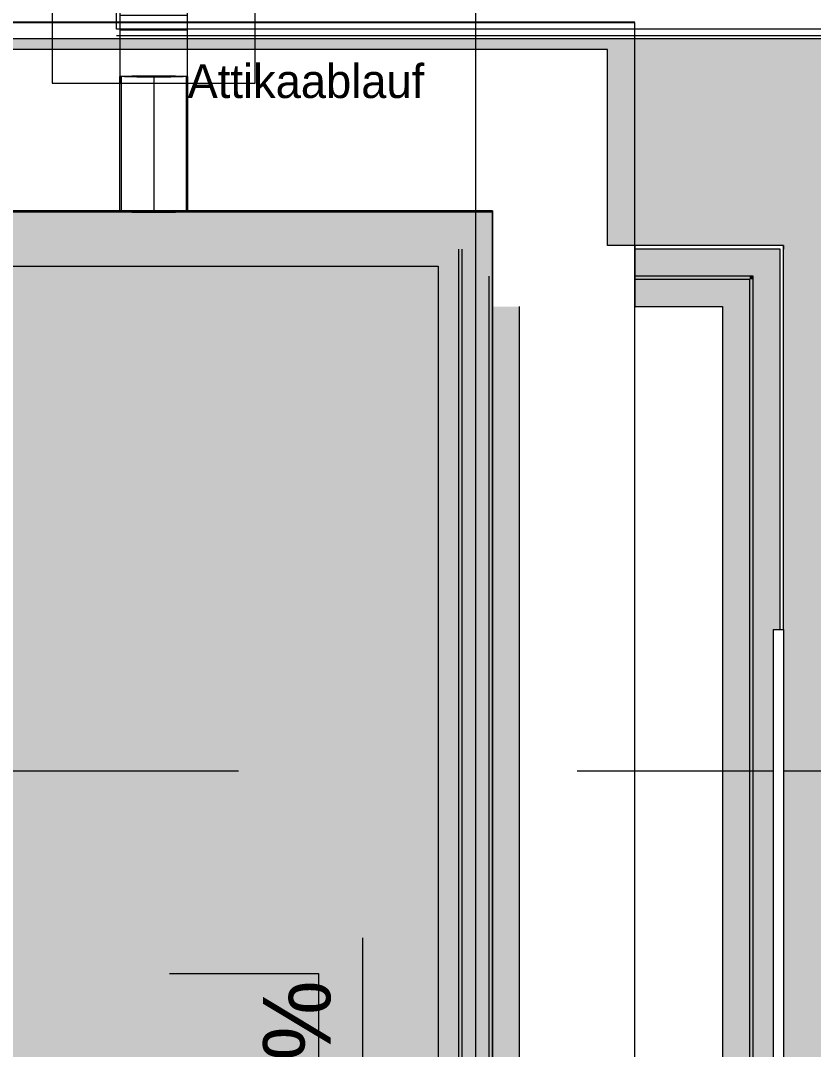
# Model space of a CAD drawing. Header units: metres. Extents: x -4 to 206, y -18 to 45.
# Drawn here: x 35.628 to 36.799, y -2.776 to -1.256 of the extents above; entities that cross this region are included whole.
import ezdxf

# ---------------------------------------------------------------- set-up
doc = ezdxf.new("R2010")
doc.units = ezdxf.units.M
doc.header["$MEASUREMENT"] = 0
doc.set_wipeout_variables(frame=1)
for name, pattern in [('Achse', [0.004, 0.002, -0.001, 0, -0.001]), ('Schnittlinie', [0.006, 0.003, -0.0015, 0, -0.0015]), ('Untersicht', [0.001, 0.0005, -0.0005]), ('Wipeout_Contour', [1, 0, -1])]:
    doc.linetypes.add(name, pattern=pattern)
for name, color, linetype in [('3._DD PP STG2_4_000 Achsraster', 7, 'Continuous'), ('3._DD PP STG2_4_112 Wand Aussen - Schachtwände', 7, 'Continuous'), ('3._DD PP STG2_4_140 Brüstung', 7, 'Continuous'), ('3._DD PP STG2_4_210 Decke', 7, 'Continuous'), ('3._DD PP STG2_4_220 Bodenaufbau - Außen_ Gefälle', 7, 'Continuous'), ('3._DD PP STG2_4_221 Bodenaufbau - Abdichtung', 7, 'Continuous'), ('3._DD PP STG2_4_325 Dachfenster', 7, 'Continuous'), ('3._DD PP STG2_4_330 Dachaufbau', 7, 'Continuous'), ('3._DD PP STG2_4_611 Entwässerung', 7, 'Continuous'), ('3._DD PP STG2_4_612 PV und Solar', 7, 'Continuous'), ('3._DD PP STG2_4_851 Marker Schnitt', 7, 'Continuous'), ('3._DD PP STG2_4_950 Polierplan Bemaßung', 7, 'Continuous'), ('3._DD PP STG2_4_955 Polierplan Beschriftung', 7, 'Continuous')]:
    doc.layers.add(name, color=color, linetype=linetype)
doc.styles.add('ERSTELLTER_STIL_2', font='')
doc.styles.get('ERSTELLTER_STIL_2').set_extended_font_data('Eurostile')
doc.linetypes.add('Grenze Bundesland', pattern='A,0,[2,415_260415_PP_VA_1_6 3 St1.Shx,S=1.5873e-05,R=0,X=0,Y=0],-0.003,0', length=0.003)

msp = doc.modelspace()

# ---------------------------------------------------------------- hatches: boundary and pattern name
at = {"layer": '3._DD PP STG2_4_112 Wand Aussen - Schachtwände', "linetype": 'Continuous', "lineweight": 13, "true_color": 0xff6400}
for points in [[(36.32, -1.6337), (36.28, -1.5937), (36.28, -1.6337)], [(36.71, -1.5937), (36.5351, -1.5937), (36.5351, -1.6337), (36.71, -1.6337)], [(36.71, -1.6337), (36.75, -1.6337), (36.75, -1.5937)], [(36.71, -1.6337), (36.75, -1.5937), (36.71, -1.5937)], [(36.71, -1.6337), (36.71, -4.2236), (36.75, -4.2236), (36.75, -1.6337)]]:
    msp.add_hatch(color=30, dxfattribs=at).paths.add_polyline_path(points)
at = {"layer": '3._DD PP STG2_4_112 Wand Aussen - Schachtwände', "linetype": 'Continuous', "lineweight": 0, "true_color": 0x373737}
for points in [[(36.32, -1.6387), (36.325, -1.6387), (36.32, -1.6337)], [(36.705, -1.6337), (36.5351, -1.6337), (36.5351, -1.6387), (36.705, -1.6387)], [(36.705, -1.6387), (36.71, -1.6387), (36.71, -1.6337)], [(36.705, -1.6387), (36.71, -1.6337), (36.705, -1.6337)], [(36.705, -1.6387), (36.705, -4.2236), (36.71, -4.2236), (36.71, -1.6387)]]:
    msp.add_hatch(color=250, dxfattribs=at).paths.add_polyline_path(points)
at = {"layer": '3._DD PP STG2_4_112 Wand Aussen - Schachtwände', "linetype": 'Continuous', "lineweight": 13, "true_color": 0xb85600}
for points in [[(36.365, -1.6787), (36.325, -1.6387), (36.325, -1.6787)], [(36.665, -1.6387), (36.5351, -1.6387), (36.5351, -1.6787), (36.665, -1.6787)], [(36.665, -1.6787), (36.705, -1.6787), (36.705, -1.6387)], [(36.665, -1.6787), (36.705, -1.6387), (36.665, -1.6387)], [(36.665, -1.6787), (36.665, -4.2236), (36.705, -4.2236), (36.705, -1.6787)]]:
    msp.add_hatch(color=32, dxfattribs=at).paths.add_polyline_path(points)

# ---------------------------------------------------------------- linework, layer by layer
at = {"layer": '3._DD PP STG2_4_112 Wand Aussen - Schachtwände', "color": 7, "linetype": 'Continuous', "lineweight": 13, "ltscale": 1000}
for p, q in [((36.28, -1.5937), (36.28, -1.6337)), ((36.71, -1.5937), (36.5351, -1.5937)), ((36.75, -1.5937), (36.71, -1.5937)), ((36.75, -1.6337), (36.75, -1.5937)), ((36.75, -1.6337), (36.75, -1.5937)), ((36.32, -1.6337), (36.32, -1.6387)), ((36.325, -1.6387), (36.325, -1.6787)), ((36.705, -1.6337), (36.5351, -1.6337)), ((36.665, -1.6387), (36.5351, -1.6387)), ((36.705, -1.6387), (36.665, -1.6387)), ((36.71, -1.6337), (36.705, -1.6337)), ((36.705, -1.6787), (36.705, -1.6387)), ((36.705, -1.6787), (36.705, -1.6387)), ((36.71, -1.6387), (36.71, -1.6337)), ((36.71, -1.6387), (36.71, -1.6337)), ((36.71, -4.2236), (36.71, -1.6387)), ((36.75, -4.2236), (36.75, -1.6337)), ((36.705, -4.2236), (36.705, -1.6787))]:
    msp.add_line(p, q, dxfattribs=at)
at = {"layer": '3._DD PP STG2_4_112 Wand Aussen - Schachtwände', "color": 7, "linetype": 'Continuous', "lineweight": 13, "ltscale": 1000, "flags": 128}
for points in [[(36.275, -1.5887), (36.275, -1.5937)], [(36.755, -1.5887), (36.5351, -1.5887)], [(36.5351, -1.5887), (36.5351, -1.5937)], [(36.5351, -1.5937), (36.5351, -1.6337)], [(36.755, -1.5887), (36.755, -1.5937)], [(36.755, -4.2236), (36.755, -1.5937)], [(36.5351, -1.6337), (36.5351, -1.6387)], [(36.5351, -1.6387), (36.5351, -1.6787)], [(36.5351, -1.6787), (36.665, -1.6787)], [(36.665, -1.6787), (36.665, -4.2236)]]:
    msp.add_lwpolyline(points, dxfattribs=at)
at = {"layer": '3._DD PP STG2_4_210 Decke', "color": 7, "linetype": 'Continuous', "lineweight": 13, "ltscale": 1000, "flags": 128}
msp.add_lwpolyline([(48.645, -1.4987), (45.765, -1.4987), (45.765, -3.9237), (45.635, -3.9237), (43.155, -3.9237), (43.155, -5.8737), (41.175, -5.8737), (41.175, -3.9237), (38.605, -3.9237), (38.605, -4.3437), (36.365, -4.3437), (36.365, -1.4987), (33.4844, -1.4987), (33.4954, -10.3587), (34.515, -10.3587), (34.515, -11.383), (37.335, -11.3837), (37.335, -10.0637), (42.835, -10.0637), (42.835, -9.5637), (45.685, -9.5637), (45.685, -8.8637), (48.185, -8.8637)], dxfattribs=at)
at = {"layer": '3._DD PP STG2_4_330 Dachaufbau', "color": 7, "linetype": 'Continuous', "lineweight": 18, "ltscale": 1000, "flags": 128}
msp.add_lwpolyline([(36.755, -4.3387), (36.755, -1.5887)], dxfattribs=at)
at = {"layer": '3._DD PP STG2_4_612 PV und Solar', "color": 8, "linetype": 'Achse', "lineweight": 13, "ltscale": 1000, "flags": 128}
msp.add_lwpolyline([(36.0685, -3.4844), (34.3185, -3.4844), (34.3185, -2.6642), (36.0685, -2.6642)], close=True, dxfattribs=at)
at = {"layer": '3._DD PP STG2_4_950 Polierplan Bemaßung', "color": 171, "linetype": 'Continuous', "lineweight": 13, "ltscale": 1000, "true_color": 0x6c6cff}
msp.add_line((36.1338, -3.1278), (36.1338, -2.6116), dxfattribs=at)

# ---------------------------------------------------------------- texts
at = {"layer": '3._DD PP STG2_4_950 Polierplan Bemaßung', "color": 171, "linetype": 'Continuous', "lineweight": 13, "true_color": 0x6c6cff, "insert": (36.1047, -3.1278), "char_height": 0.1, "attachment_point": 7, "rotation": 90, "style": 'ERSTELLTER_STIL_2'}
msp.add_mtext('\\A1;{\\pql;\\fEurostile|b0|i0|c0|p0;\\W1.000000;2,000\\fEurostile|b0|i0|c0|p0;\\W1.000000;%}', dxfattribs=at)

# ---------------------------------------------------------------- next in the draw order: wipeouts: each hides what was drawn before it
at = {"color": 254, "linetype": 'Wipeout_Contour', "lineweight": 0, "ltscale": 108.936631}
msp.add_wipeout([(36.5349, -1.2589), (36.245, -1.6188), (36.5349, -1.6188)], dxfattribs=at).dxf.layer = '3._DD PP STG2_4_140 Brüstung'

# ---------------------------------------------------------------- next in the draw order: wipeouts: each hides what was drawn before it
at = {"color": 254, "linetype": 'Wipeout_Contour', "lineweight": 0, "ltscale": 145.635084}
msp.add_wipeout([(36.5349, -1.2588), (36.245, -1.2588), (36.245, -1.6188), (36.5349, -1.2589)], dxfattribs=at).dxf.layer = '3._DD PP STG2_4_140 Brüstung'

# ---------------------------------------------------------------- next in the draw order: linework, layer by layer
at = {"layer": '3._DD PP STG2_4_221 Bodenaufbau - Abdichtung', "color": 171, "linetype": 'Schnittlinie', "lineweight": 13, "ltscale": 1000, "true_color": 0x6c6cff, "flags": 128}
msp.add_lwpolyline([(36.325, -1.5373), (36.325, -1.5387)], dxfattribs=at)
at = {"layer": '3._DD PP STG2_4_330 Dachaufbau', "color": 7, "linetype": 'Continuous', "lineweight": 18, "ltscale": 1000, "flags": 128}
msp.add_lwpolyline([(36.495, -1.5887), (36.495, -1.2987)], dxfattribs=at)

# ---------------------------------------------------------------- next in the draw order: wipeouts: each hides what was drawn before it
at = {"color": 254, "linetype": 'Wipeout_Contour', "lineweight": 0, "ltscale": 139.836902}
msp.add_wipeout([(33.6046, -1.6188), (36.245, -1.6188), (36.245, -1.2588), (33.6042, -1.2588)], dxfattribs=at).dxf.layer = '3._DD PP STG2_4_140 Brüstung'

# ---------------------------------------------------------------- next in the draw order: linework, layer by layer
at = {"layer": '3._DD PP STG2_4_140 Brüstung', "color": 7, "linetype": 'Continuous', "lineweight": 18, "ltscale": 1000, "flags": 128}
msp.add_lwpolyline([(33.6046, -1.6188), (36.245, -1.6188)], dxfattribs=at)
at = {"layer": '3._DD PP STG2_4_221 Bodenaufbau - Abdichtung', "color": 171, "linetype": 'Schnittlinie', "lineweight": 13, "ltscale": 1000, "true_color": 0x6c6cff, "flags": 128}
for points in [[(36.325, -1.5373), (34.0286, -1.5373)], [(34.03, -1.5387), (36.325, -1.5387)]]:
    msp.add_lwpolyline(points, dxfattribs=at)
at = {"layer": '3._DD PP STG2_4_330 Dachaufbau', "color": 7, "linetype": 'Continuous', "lineweight": 18, "ltscale": 1000, "flags": 128}
msp.add_lwpolyline([(36.495, -1.2987), (33.3598, -1.2987)], dxfattribs=at)
at = {"layer": '3._DD PP STG2_4_611 Entwässerung', "color": 171, "linetype": 'Continuous', "lineweight": 13, "ltscale": 1000, "true_color": 0x6c6cff}
for p, q in [((35.775, -1.5387), (35.775, -1.3387)), ((35.875, -1.3387), (35.875, -1.5387))]:
    msp.add_line(p, q, dxfattribs=at)
at = {"layer": '3._DD PP STG2_4_611 Entwässerung', "color": 171, "linetype": 'Grenze Bundesland', "lineweight": 13, "ltscale": 1000, "true_color": 0x6c6cff}
for p, q in [((35.777, -1.3387), (35.777, -1.5387)), ((35.873, -1.3387), (35.873, -1.5387))]:
    msp.add_line(p, q, dxfattribs=at)
at = {"layer": '3._DD PP STG2_4_611 Entwässerung', "color": 7, "linetype": 'Grenze Bundesland', "lineweight": 13, "ltscale": 1000}
msp.add_line((35.825, -1.3387), (35.825, -1.5387), dxfattribs=at)
at = {"layer": '3._DD PP STG2_4_611 Entwässerung', "color": 171, "linetype": 'Continuous', "lineweight": 13, "ltscale": 1000, "true_color": 0x6c6cff, "flags": 128}
msp.add_lwpolyline([(35.825, -1.3397), (35.8163, -1.3397), (35.8079, -1.3396), (35.8, -1.3396), (35.7929, -1.3395), (35.7867, -1.3393), (35.7817, -1.3392), (35.778, -1.339), (35.7758, -1.3389), (35.775, -1.3387), (35.7758, -1.3385), (35.778, -1.3384), (35.7817, -1.3382), (35.7867, -1.3381), (35.7929, -1.3379), (35.8, -1.3378), (35.8079, -1.3378), (35.8163, -1.3377), (35.825, -1.3377), (35.8337, -1.3377), (35.8421, -1.3378), (35.85, -1.3378), (35.8572, -1.3379), (35.8633, -1.3381), (35.8683, -1.3382), (35.872, -1.3384), (35.8743, -1.3385), (35.875, -1.3387), (35.8743, -1.3389), (35.872, -1.339), (35.8683, -1.3392), (35.8633, -1.3393), (35.8572, -1.3395), (35.85, -1.3396), (35.8421, -1.3396), (35.8337, -1.3397)], close=True, dxfattribs=at)
at = {"layer": '3._DD PP STG2_4_611 Entwässerung', "color": 171, "linetype": 'Grenze Bundesland', "lineweight": 13, "ltscale": 1000, "true_color": 0x6c6cff, "flags": 128}
for points in [[(35.825, -1.3397), (35.8167, -1.3397), (35.8086, -1.3396), (35.801, -1.3395), (35.7942, -1.3394), (35.7883, -1.3393), (35.7835, -1.3392), (35.7799, -1.339), (35.7778, -1.3389), (35.777, -1.3387), (35.7778, -1.3385), (35.7799, -1.3384), (35.7835, -1.3382), (35.7883, -1.3381), (35.7942, -1.338), (35.801, -1.3379), (35.8086, -1.3378), (35.8167, -1.3378), (35.825, -1.3377), (35.8334, -1.3378), (35.8414, -1.3378), (35.849, -1.3379), (35.8559, -1.338), (35.8618, -1.3381), (35.8666, -1.3382), (35.8701, -1.3384), (35.8723, -1.3385), (35.873, -1.3387), (35.8723, -1.3389), (35.8701, -1.339), (35.8666, -1.3392), (35.8618, -1.3393), (35.8559, -1.3394), (35.849, -1.3395), (35.8414, -1.3396), (35.8334, -1.3397)], [(35.825, -1.5397), (35.8163, -1.5397), (35.8079, -1.5396), (35.8, -1.5396), (35.7929, -1.5395), (35.7867, -1.5393), (35.7817, -1.5392), (35.778, -1.539), (35.7758, -1.5389), (35.775, -1.5387), (35.7758, -1.5385), (35.778, -1.5384), (35.7817, -1.5382), (35.7867, -1.5381), (35.7929, -1.5379), (35.8, -1.5378), (35.8079, -1.5378), (35.8163, -1.5377), (35.825, -1.5377), (35.8337, -1.5377), (35.8421, -1.5378), (35.85, -1.5378), (35.8572, -1.5379), (35.8633, -1.5381), (35.8683, -1.5382), (35.872, -1.5384), (35.8743, -1.5385), (35.875, -1.5387), (35.8743, -1.5389), (35.872, -1.539), (35.8683, -1.5392), (35.8633, -1.5393), (35.8572, -1.5395), (35.85, -1.5396), (35.8421, -1.5396), (35.8337, -1.5397)], [(35.825, -1.5397), (35.8167, -1.5397), (35.8086, -1.5396), (35.801, -1.5395), (35.7942, -1.5394), (35.7883, -1.5393), (35.7835, -1.5392), (35.7799, -1.539), (35.7778, -1.5389), (35.777, -1.5387), (35.7778, -1.5385), (35.7799, -1.5384), (35.7835, -1.5382), (35.7883, -1.5381), (35.7942, -1.538), (35.801, -1.5379), (35.8086, -1.5378), (35.8167, -1.5378), (35.825, -1.5377), (35.8334, -1.5378), (35.8414, -1.5378), (35.849, -1.5379), (35.8559, -1.538), (35.8618, -1.5381), (35.8666, -1.5382), (35.8701, -1.5384), (35.8723, -1.5385), (35.873, -1.5387), (35.8723, -1.5389), (35.8701, -1.539), (35.8666, -1.5392), (35.8618, -1.5393), (35.8559, -1.5394), (35.849, -1.5395), (35.8414, -1.5396), (35.8334, -1.5397)]]:
    msp.add_lwpolyline(points, close=True, dxfattribs=at)

# ---------------------------------------------------------------- next in the draw order: texts
at = {"layer": '3._DD PP STG2_4_955 Polierplan Beschriftung', "color": 171, "linetype": 'Continuous', "lineweight": 13, "true_color": 0x6c6cff, "insert": (35.875, -1.3713), "char_height": 0.05, "attachment_point": 7, "style": 'ERSTELLTER_STIL_2'}
msp.add_mtext('\\A1;{\\pql;\\fEurostile|b0|i0|c0|p0;\\W1.000000;Attikaablauf}', dxfattribs=at)

# ---------------------------------------------------------------- next in the draw order: wipeouts: each hides what was drawn before it
at = {"color": 254, "linetype": 'Wipeout_Contour', "lineweight": 0, "ltscale": 103.763556}
msp.add_wipeout([(33.3142, -1.2588), (36.5349, -1.2588), (33.3142, -1.2586)], dxfattribs=at).dxf.layer = '3._DD PP STG2_4_140 Brüstung'

# ---------------------------------------------------------------- next in the draw order: linework, layer by layer
at = {"layer": '3._DD PP STG2_4_140 Brüstung', "color": 7, "linetype": 'Continuous', "lineweight": 18, "ltscale": 1000}
for p, q in [((33.3142, -1.2588), (36.5349, -1.2588)), ((36.5349, -1.2588), (36.5349, -1.2589))]:
    msp.add_line(p, q, dxfattribs=at)
at = {"layer": '3._DD PP STG2_4_140 Brüstung', "color": 7, "linetype": 'Continuous', "lineweight": 18, "ltscale": 1000, "flags": 128}
msp.add_lwpolyline([(36.5351, -1.2586), (33.314, -1.2586)], dxfattribs=at)
at = {"layer": '3._DD PP STG2_4_611 Entwässerung', "color": 7, "linetype": 'Continuous', "lineweight": 13, "ltscale": 1000, "flags": 128}
for points in [[(35.975, -1.1487), (35.675, -1.1487), (35.675, -1.3487), (35.975, -1.3487)], [(35.875, -1.3487), (35.875, -1.2487), (35.775, -1.2487), (35.775, -1.3487)]]:
    msp.add_lwpolyline(points, close=True, dxfattribs=at)
at = {"layer": '3._DD PP STG2_4_611 Entwässerung', "color": 171, "linetype": 'Achse', "lineweight": 13, "ltscale": 1000, "true_color": 0x6c6cff, "flags": 128}
msp.add_lwpolyline([(35.7749, -1.2696), (35.8749, -1.2696), (35.8749, -1.1696), (35.7749, -1.1696)], close=True, dxfattribs=at)
at = {"layer": '3._DD PP STG2_4_611 Entwässerung', "color": 171, "linetype": 'Continuous', "lineweight": 13, "ltscale": 1000, "true_color": 0x6c6cff, "flags": 128}
msp.add_lwpolyline([(35.7699, -1.2687), (35.7699, -1.1737)], dxfattribs=at)

# ---------------------------------------------------------------- next in the draw order: wipeouts: each hides what was drawn before it
at = {"color": 254, "linetype": 'Wipeout_Contour', "lineweight": 0, "ltscale": 146.140558}
msp.add_wipeout([(36.245, -1.6188), (36.245, -4.2238), (36.5348, -4.2238), (36.5349, -1.6188)], dxfattribs=at).dxf.layer = '3._DD PP STG2_4_140 Brüstung'

# ---------------------------------------------------------------- next in the draw order: hatches: boundary and pattern name
at = {"layer": '3._DD PP STG2_4_112 Wand Aussen - Schachtwände', "linetype": 'Continuous', "lineweight": 13, "true_color": 0xff6400}
msp.add_hatch(color=30, dxfattribs=at).paths.add_polyline_path([(36.28, -1.6337), (36.28, -4.3437), (36.32, -4.3437), (36.32, -1.6337)])
at = {"layer": '3._DD PP STG2_4_112 Wand Aussen - Schachtwände', "linetype": 'Continuous', "lineweight": 0, "true_color": 0x373737}
msp.add_hatch(color=250, dxfattribs=at).paths.add_polyline_path([(36.32, -4.3437), (36.325, -4.3437), (36.325, -1.6387), (36.32, -1.6387)])
at = {"layer": '3._DD PP STG2_4_112 Wand Aussen - Schachtwände', "linetype": 'Continuous', "lineweight": 13, "true_color": 0xb85600}
msp.add_hatch(color=32, dxfattribs=at).paths.add_polyline_path([(36.325, -1.6787), (36.325, -4.3437), (36.365, -4.3437), (36.365, -1.6787)])

# ---------------------------------------------------------------- next in the draw order: linework, layer by layer
at = {"layer": '3._DD PP STG2_4_000 Achsraster', "color": 5, "linetype": 'Continuous', "lineweight": 0, "ltscale": 1000}
msp.add_line((36.3, 1.9963), (36.3, -16.0037), dxfattribs=at)
at = {"layer": '3._DD PP STG2_4_112 Wand Aussen - Schachtwände', "color": 7, "linetype": 'Continuous', "lineweight": 13, "ltscale": 1000}
for p, q in [((36.28, -1.5937), (36.28, -1.6337)), ((36.28, -1.6337), (36.28, -4.3437)), ((36.32, -1.6337), (36.32, -1.6387)), ((36.32, -1.6387), (36.32, -4.3437)), ((36.325, -1.6387), (36.325, -1.6787)), ((36.325, -1.6787), (36.325, -4.3437))]:
    msp.add_line(p, q, dxfattribs=at)
at = {"layer": '3._DD PP STG2_4_112 Wand Aussen - Schachtwände', "color": 7, "linetype": 'Continuous', "lineweight": 13, "ltscale": 1000, "flags": 128}
for points in [[(36.275, -1.5937), (36.275, -4.3437)], [(36.365, -4.3437), (36.365, -1.6787)]]:
    msp.add_lwpolyline(points, dxfattribs=at)
at = {"layer": '3._DD PP STG2_4_140 Brüstung', "color": 7, "linetype": 'Continuous', "lineweight": 18, "ltscale": 1000, "flags": 128}
msp.add_lwpolyline([(36.245, -1.6188), (36.245, -4.4638)], dxfattribs=at)
at = {"layer": '3._DD PP STG2_4_221 Bodenaufbau - Abdichtung', "color": 171, "linetype": 'Schnittlinie', "lineweight": 13, "ltscale": 1000, "true_color": 0x6c6cff, "flags": 128}
msp.add_lwpolyline([(36.325, -1.5387), (36.325, -3.8337)], dxfattribs=at)

# ---------------------------------------------------------------- next in the draw order: wipeouts: each hides what was drawn before it
at = {"color": 254, "linetype": 'Wipeout_Contour', "lineweight": 0, "ltscale": 110.216312}
msp.add_wipeout([(36.5349, -1.2588), (36.5349, -4.2236), (36.5351, -1.2588)], dxfattribs=at).dxf.layer = '3._DD PP STG2_4_140 Brüstung'

# ---------------------------------------------------------------- next in the draw order: hatches: boundary and pattern name
at = {"layer": '3._DD PP STG2_4_220 Bodenaufbau - Außen_ Gefälle', "linetype": 'Continuous', "lineweight": 0, "true_color": 0x323232}
msp.add_hatch(color=250, dxfattribs=at).paths.add_polyline_path([(33.5244, -1.5387), (33.5354, -10.3187), (34.555, -10.3187), (34.555, -11.3437), (37.295, -11.3437), (37.295, -10.0237), (42.795, -10.0237), (42.795, -9.5237), (45.645, -9.5237), (45.645, -8.8237), (48.225, -8.8237), (48.225, -9.9837), (51.065, -9.9837), (51.065, -8.1987), (51.9934, -8.1987), (52.0151, -4.3837), (48.605, -4.3837), (48.605, -1.5387), (45.805, -1.5387), (45.805, -3.9637), (43.12, -3.9637), (43.12, -5.8237), (41.225, -5.8237), (41.225, -3.9637), (38.7509, -3.9637), (38.7509, -4.3837), (36.325, -4.3837), (36.325, -1.5387)])
at = {"layer": '3._DD PP STG2_4_330 Dachaufbau', "linetype": 'Continuous', "lineweight": 0, "true_color": 0x000000}
h = msp.add_hatch(color=18, dxfattribs=at)
h.paths.add_polyline_path([(36.755, -4.3387), (38.7509, -4.3387), (38.7509, -2.1437), (38.855, -2.1437), (38.855, -1.2828), (33.3345, -1.2828), (33.3384, -4.3987), (33.3598, -4.3987), (33.3598, -1.2987), (36.495, -1.2987), (36.495, -1.5887), (36.755, -1.5887)])
h.paths.add_polyline_path([(37.0148, -3.7289), (37.0148, -2.2045), (37.7948, -2.2045), (37.7948, -3.7289)], flags=0)

# ---------------------------------------------------------------- next in the draw order: linework, layer by layer
at = {"layer": '3._DD PP STG2_4_140 Brüstung', "color": 7, "linetype": 'Continuous', "lineweight": 18, "ltscale": 1000}
for p, q in [((36.5349, -1.2588), (36.5349, -1.2589)), ((36.5349, -1.2589), (36.5349, -4.2236))]:
    msp.add_line(p, q, dxfattribs=at)
at = {"layer": '3._DD PP STG2_4_140 Brüstung', "color": 7, "linetype": 'Continuous', "lineweight": 18, "ltscale": 1000, "flags": 128}
msp.add_lwpolyline([(36.5351, -4.2236), (36.5351, -1.2588)], dxfattribs=at)
at = {"layer": '3._DD PP STG2_4_220 Bodenaufbau - Außen_ Gefälle', "color": 7, "linetype": 'Continuous', "lineweight": 13, "ltscale": 1000, "flags": 128}
msp.add_lwpolyline([(48.605, -1.5387), (45.805, -1.5387), (45.805, -3.9637), (43.12, -3.9637), (43.12, -5.8237), (41.225, -5.8237), (41.225, -3.9637), (38.7509, -3.9637), (38.7509, -4.3837), (36.325, -4.3837), (36.325, -1.5387), (33.5244, -1.5387), (33.5354, -10.3187), (34.555, -10.3187), (34.555, -11.3437), (37.295, -11.3437), (37.295, -10.0237), (42.795, -10.0237), (42.795, -9.5237), (45.645, -9.5237), (45.645, -8.8237), (48.225, -8.8237)], dxfattribs=at)
at = {"layer": '3._DD PP STG2_4_330 Dachaufbau', "color": 7, "linetype": 'Continuous', "lineweight": 18, "ltscale": 1000, "flags": 128}
for points in [[(33.3345, -1.2828), (38.855, -1.2828)], [(36.755, -1.5887), (36.495, -1.5887)]]:
    msp.add_lwpolyline(points, dxfattribs=at)
at = {"layer": '3._DD PP STG2_4_611 Entwässerung', "color": 14, "linetype": 'Continuous', "lineweight": 13, "ltscale": 1000, "true_color": 0xa80000}
msp.add_line((38.735, -1.2787), (35.7699, -1.2787), dxfattribs=at)
at = {"layer": '3._DD PP STG2_4_611 Entwässerung', "color": 171, "linetype": 'Continuous', "lineweight": 13, "ltscale": 1000, "true_color": 0x6c6cff, "flags": 128}
msp.add_lwpolyline([(38.735, -1.2687), (35.7699, -1.2687)], dxfattribs=at)
at = {"layer": '3._DD PP STG2_4_851 Marker Schnitt', "color": 7, "linetype": 'Untersicht', "lineweight": 13, "ltscale": 1000}
msp.add_line((30.45, -2.3645), (39.1845, -2.3645), dxfattribs=at)

# ---------------------------------------------------------------- next in the draw order: wipeouts: each hides what was drawn before it
at = {"color": 254, "linetype": 'Wipeout_Contour', "lineweight": 0, "ltscale": 147.498592}
msp.add_wipeout([(36.7397, -2.2225), (36.7397, -3.6325), (36.755, -3.6325), (36.755, -2.2225)], dxfattribs=at).dxf.layer = '3._DD PP STG2_4_325 Dachfenster'

# ---------------------------------------------------------------- next in the draw order: wipeouts: each hides what was drawn before it
at = {"color": 254, "linetype": 'Wipeout_Contour', "lineweight": 0, "ltscale": 147.26383}
msp.add_wipeout([(36.7397, -2.2225), (36.755, -2.2225), (36.755, -2.1556), (36.7397, -2.1556)], dxfattribs=at).dxf.layer = '3._DD PP STG2_4_325 Dachfenster'

# ---------------------------------------------------------------- next in the draw order: linework, layer by layer
at = {"layer": '3._DD PP STG2_4_325 Dachfenster', "color": 7, "linetype": 'Continuous', "lineweight": 13, "ltscale": 1000, "flags": 128}
for points in [[(36.7397, -2.1556), (36.7397, -2.2225), (36.7397, -3.6325)], [(36.7397, -2.1556), (36.755, -2.1556)], [(36.755, -2.1556), (36.755, -2.2225), (36.755, -3.6325)]]:
    msp.add_lwpolyline(points, dxfattribs=at)

doc.saveas('drawing.dxf')
